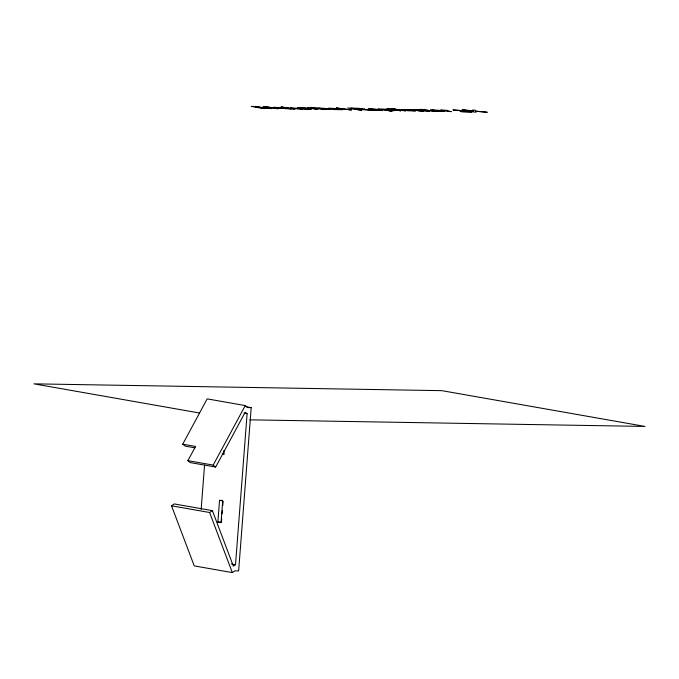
<?xml version="1.0" encoding="UTF-8"?>
<svg xmlns="http://www.w3.org/2000/svg" width="679" height="679" viewBox="0 0 679 679"><rect width="100%" height="100%" fill="white"/><g stroke="black" fill="none" stroke-linecap="round" stroke-linejoin="round"><path stroke-width="1.02" d="M201.154 509.437L204.566 465.09M219.538 500.355L222.712 500.915L221.048 522.618L217.874 522.058L219.538 500.355L222.245 500.406M223.722 454.395L224.036 450.262M221.719 519.019L221.473 522.117L217.874 522.058M222.109 513.85L222.347 510.752M222.746 505.583L223.068 501.45M235.503 564.707L247.114 413.732L245.204 412.229L215.659 467.059L190.375 462.611L187.896 460.659L195.56 446.434L182.753 444.176L207.171 398.87L245.255 405.584L247.793 407.587L251.196 407.646L238.635 570.912L234.909 570.852L232.32 572.592L194.236 565.887L171.524 505.804L174.299 503.937L212.383 510.642L233.364 566.15L235.503 564.707L231.378 563.977M187.896 460.659L213.181 465.107L245.255 405.584M171.524 505.804L209.607 512.509L212.383 510.642M422.745 111.017L423.832 110.872L417.933 110.575L429.527 111.305C426.785 110.244 402.639 108.835 415.064 110.091L414.496 109.913L420.089 110.134L420.522 110.236L415.59 110.397L422.661 111.229M249.813 419.834L645.05 426.437L441.902 390.663L33.95 383.847L199.592 413.019M246.044 406.738L251.196 407.646M244.024 413.188L247.114 413.732M195.085 447.868L185.231 446.128L182.753 444.176M222.245 453.555L224.274 453.911M213.181 465.107L215.659 467.059M209.607 512.509L232.32 572.592M330.469 108.504L340.272 109.557L330.469 108.504M432.633 110.21L442.436 111.263L432.633 110.21M328.297 109.294L318.807 108.343L328.297 109.294M465.242 110.881L462.246 111.492L472.253 112.01L461.873 111.84L459.938 111.297L462.654 110.677L452.91 109.973L465.242 110.881M364.445 109.09L363.936 109.26L372.618 110.346L356.687 109.26L361.839 110.168L359.734 110.134L347.724 108.02L358.232 108.258L364.445 109.09M285.604 108.555L279.706 108.267L285.604 108.555M381.08 109.2L378.008 109.047L392.123 111.229L387.65 110.439C405.983 111.483 384.008 108.479 381.08 109.2M282.303 107.927L277.363 108.088L291.308 108.996C288.558 107.936 264.42 106.527 276.837 107.774L276.268 107.605L282.303 107.927M330.58 109.472L323.017 109.523L310.957 107.392L324.995 108.402L330.58 109.472M310.583 107.986L307.256 107.859L317.916 109.438L312.001 108.267L314.156 108.199L310.583 107.986M444.007 110.219L440.679 110.091L451.34 111.662L445.424 110.499L447.571 110.431L444.007 110.219M392.004 110.38L382.566 109.429L392.004 110.38M415.395 110.898L408.054 110.779L401.459 109.599L408.648 109.692L411.61 110.074L403.801 109.769L415.395 110.898M342.564 109.675L334.891 109.574L328.161 108.377A5.924 0.458 4.4 0 1 329.663 108.207L336.852 108.598L342.564 109.675M444.728 111.381L437.055 111.28L430.325 110.083A5.924 0.458 4.4 0 1 431.827 109.913L439.016 110.304L444.728 111.381M291.028 107.588L289.865 108.165L281.064 106.9L293.082 109.022L294.907 109.047L291.622 108.47L302.461 109.175L291.028 107.588M362.17 109.022L355.329 109.022L351.221 108.3L362.17 109.022M297.36 107.783L302.596 108.937L311.338 109.209L301.434 108.538L309.717 108.674L305.312 108.046L297.36 107.783M368.273 108.963L373.509 110.117L382.252 110.397L372.347 109.718L380.63 109.862L376.225 109.234L368.273 108.963M299.541 107.969L306.594 108.436L299.541 107.969M370.454 109.158L377.507 109.616L370.454 109.158M351.323 109.99L336.394 107.953L351.323 109.99M435.451 111.398L420.522 109.361L435.451 111.398M254.277 106.459L251.272 106.408L263.282 108.521L265.294 108.555L255.1 106.773L271.77 108.665L266.066 106.951L278.152 108.767L266.134 106.654L263.155 106.603L268.892 108.317L254.277 106.459M388.838 108.708L386.937 108.674L400.856 110.821L388.838 108.708M393.625 108.784L391.69 108.75L395.288 109.081L393.625 108.784M464.631 109.973L462 109.93L473.059 111.042L473.67 112.035L476.2 112.077L475.555 111.28L487.284 112.264L475.673 111.084L475.02 110.142L472.516 110.1L473.187 110.847L464.631 109.973M396.918 109.361L394.983 109.336L405.635 110.898L396.918 109.361"/></g></svg>
